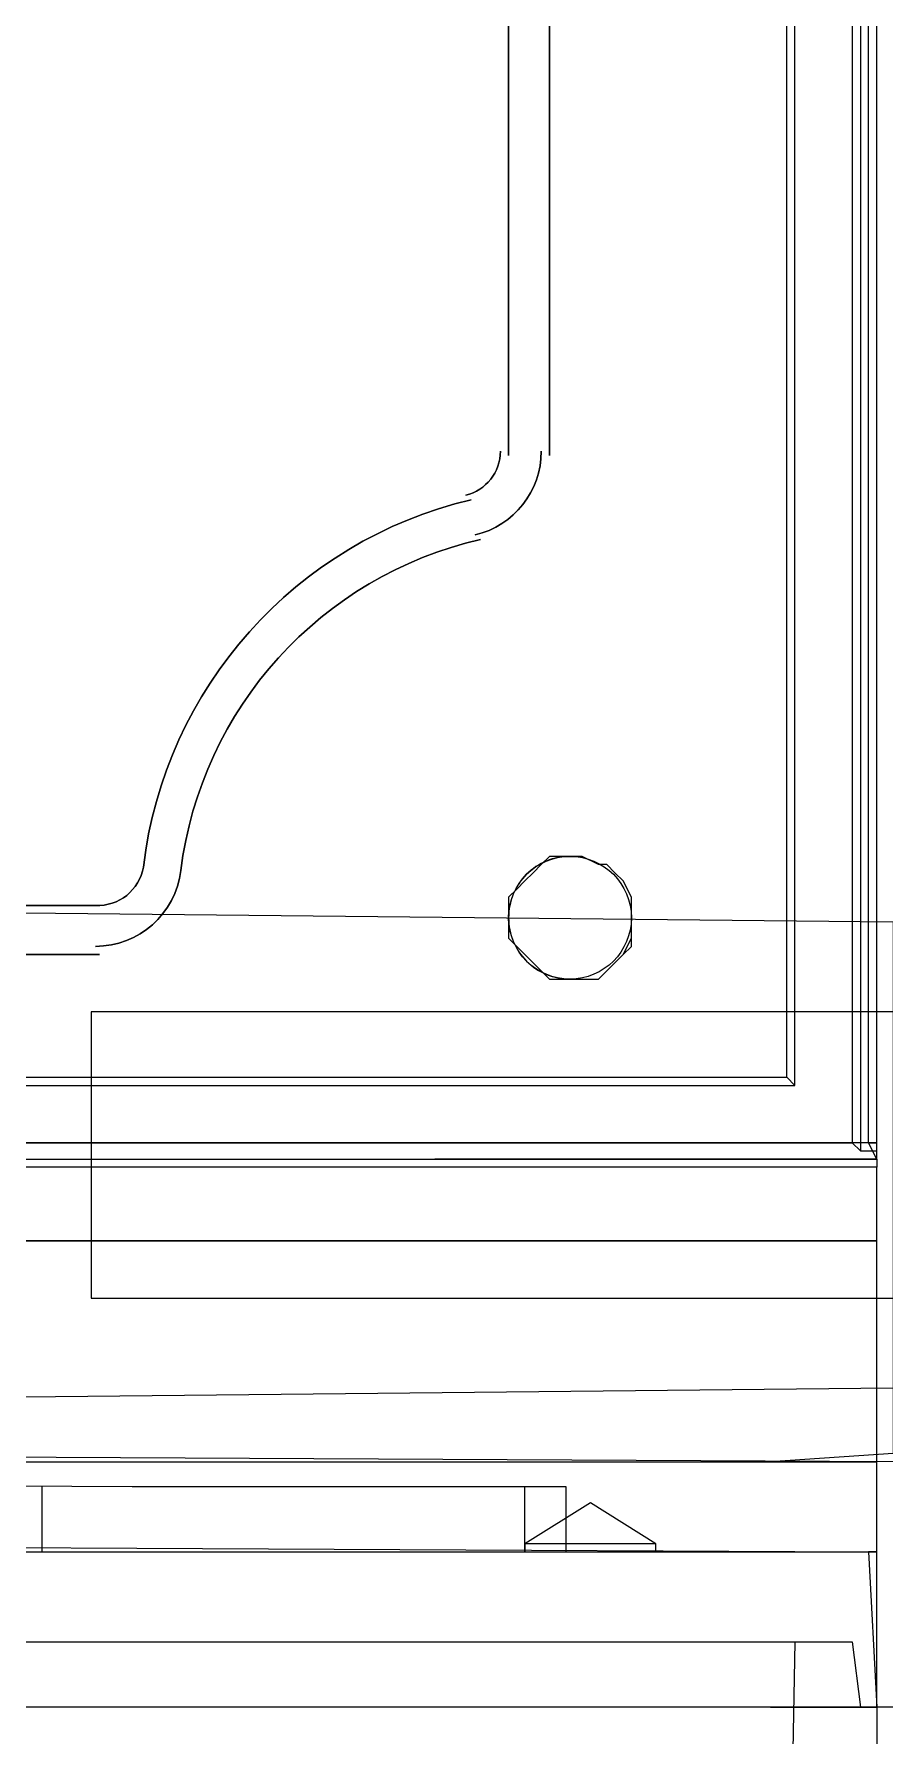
# Model space of a CAD drawing. Header units: millimetres. Extents: x 2788 to 2954, y 1337 to 1391.
# Drawn here: x 2903.413 to 2903.5231, y 1352.4476 to 1352.6677 of the extents above; entities that cross this region are included whole.
import ezdxf

# ---------------------------------------------------------------- set-up
doc = ezdxf.new("R2010")
doc.units = ezdxf.units.MM
doc.layers.add('PDF_0', color=7, linetype='Continuous')

msp = doc.modelspace()

# ---------------------------------------------------------------- linework, layer by layer
at = {"layer": 'PDF_0', "lineweight": 15}
for points in [[(2903.60563, 1354.52463), (2903.60563, 1352.4534), (2903.60563, 1352.45129), (2903.52202, 1352.45129), (2903.52202, 1352.4534), (2903.52202, 1352.51161), (2902.94944, 1352.51161), (2902.94944, 1352.45552), (2902.94944, 1352.45129), (2902.92721, 1352.45129), (2902.92721, 1352.45552), (2902.92721, 1352.66825)], [(2903.52096, 1352.52431), (2903.52096, 1353.20273)], [(2903.52202, 1352.5222), (2903.52096, 1352.52431), (2902.95155, 1352.52431)], [(2902.94944, 1352.4714), (2903.5199, 1352.4714), (2903.52202, 1352.4714)], [(2903.50826, 1352.45129), (2903.52202, 1352.45129), (2902.94944, 1352.45129), (2902.95155, 1352.45129), (2902.95261, 1352.45975), (2902.96108, 1352.45975), (2902.96214, 1352.40154)], [(2902.97801, 1352.40154), (2902.97801, 1352.45975), (2903.5072, 1352.45975), (2903.51884, 1352.45975), (2903.5199, 1352.45129)]]:
    msp.add_lwpolyline(points, dxfattribs=at)
for points in [[(2902.94944, 1352.5222), (2903.52202, 1352.5222), (2903.52202, 1353.20273), (2903.18969, 1353.20273), (2903.18969, 1353.42605), (2902.94944, 1353.42605)], [(2903.47439, 1352.61322), (2903.47439, 1353.20273)], [(2903.47968, 1352.61322), (2903.47968, 1353.20273)], [(2903.04046, 1352.55501), (2903.42147, 1352.55501)], [(2903.04046, 1352.54866), (2903.42147, 1352.54866)]]:
    msp.add_lwpolyline(points, close=True, dxfattribs=at)
at = {"layer": 'PDF_0', "lineweight": 0}
for points in [[(2903.51037, 1352.53278), (2903.51037, 1352.7942)], [(2903.31563, 1352.53278), (2903.51037, 1352.53278), (2903.51143, 1352.53172), (2903.51143, 1352.78785)], [(2903.51884, 1352.78362), (2903.51884, 1352.52431), (2903.5199, 1352.52326)], [(2903.5199, 1352.78362), (2903.5199, 1352.52326), (2903.52202, 1352.52326)], [(2903.48286, 1352.54548), (2903.48391, 1352.54548), (2903.48603, 1352.54548), (2903.48709, 1352.54654), (2903.48815, 1352.5476), (2903.48921, 1352.54866), (2903.49027, 1352.54972), (2903.49027, 1352.55183), (2903.49027, 1352.55289), (2903.49027, 1352.55501), (2903.49027, 1352.55607), (2903.48921, 1352.55818), (2903.48815, 1352.55924), (2903.48709, 1352.5603), (2903.48603, 1352.5603), (2903.48391, 1352.56136), (2903.48286, 1352.56136)], [(2903.48286, 1352.56136), (2903.48286, 1352.56136)], [(2903.48286, 1352.56136), (2903.48286, 1352.56136)], [(2903.31987, 1352.55501), (2903.52413, 1352.55289), (2903.52413, 1352.49256), (2903.31987, 1352.49045)], [(2903.48286, 1352.54548), (2903.48286, 1352.54548)], [(2903.48286, 1352.54548), (2903.48286, 1352.54548)], [(2903.52413, 1352.54125), (2903.42041, 1352.54125), (2903.42041, 1352.50421), (2903.52413, 1352.50421)], [(2903.31563, 1352.53172), (2903.51143, 1352.53172)], [(2903.31563, 1352.52431), (2903.51884, 1352.52431)], [(2903.52202, 1352.5222), (2903.46486, 1352.5222), (2903.52202, 1352.5222), (2903.52202, 1352.52114)], [(2903.52202, 1352.5222), (2903.52202, 1352.5222)], [(2903.52202, 1352.5222), (2903.52202, 1352.5222)], [(2903.31563, 1352.51161), (2903.52202, 1352.51161), (2903.52202, 1352.52114), (2903.3622, 1352.52114)], [(2903.52202, 1352.51161), (2903.52202, 1352.51161)], [(2903.52413, 1352.49256), (2903.52413, 1352.4841), (2903.50826, 1352.48304)], [(2903.31563, 1352.48304), (2903.52202, 1352.48304)], [(2903.3241, 1352.4841), (2903.5326, 1352.48304), (2903.55377, 1352.48304)], [(2902.98966, 1352.47351), (2902.98966, 1352.48198), (2902.99812, 1352.48198), (2903.03199, 1352.48198), (2903.04363, 1352.48198), (2903.4257, 1352.47986), (2903.43629, 1352.47986), (2903.47333, 1352.47986), (2903.4818, 1352.47986), (2903.4818, 1352.4714)], [(2903.41406, 1352.4714), (2903.41406, 1352.47986)], [(2903.49344, 1352.4714), (2903.49344, 1352.47245), (2903.47651, 1352.47245), (2903.47651, 1352.4714), (2903.47651, 1352.47986)], [(2903.49344, 1352.47245), (2903.48497, 1352.47775), (2903.47651, 1352.47245)], [(2903.31246, 1352.4714), (2903.51567, 1352.4714)], [(2903.31563, 1352.47245), (2903.5199, 1352.4714)], [(2903.52202, 1352.4714), (2903.52096, 1352.4714), (2903.52202, 1352.45129)], [(2903.51143, 1352.45975), (2903.51037, 1352.40366)]]:
    msp.add_lwpolyline(points, dxfattribs=at)
at = {"layer": 'PDF_0', "lineweight": 15}
for points in [[(2903.46885, 1352.60808, 0.347646), (2903.47333, 1352.61375, -0.347646)], [(2903.47007, 1352.60293, 0.347674), (2903.47862, 1352.61375, -0.347674)]]:
    msp.add_lwpolyline(points, format="xyb", close=True, dxfattribs=at)
for points in [[(2903.42715, 1352.55998, -0.314796), (2903.46953, 1352.60749, 0.314796), (2903.42715, 1352.55998, -0.379916), (2903.42094, 1352.55501, 0.379916), (2903.42715, 1352.55998)], [(2903.43198, 1352.55952, -0.37997), (2903.42094, 1352.54972, 0.37997), (2903.43198, 1352.55952, -0.314821), (2903.47075, 1352.60234, 0.314821), (2903.43198, 1352.55952)], [(2903.48233, 1352.56136, 0.414214), (2903.47439, 1352.55342, 0.414214), (2903.48233, 1352.54548)], [(2902.92721, 1350.59385), (2902.92721, 1350.38112), (2902.92721, 1350.37688), (2902.94944, 1350.37688), (2902.94944, 1350.38112), (2902.94944, 1350.43615), (2903.52202, 1350.43615), (2903.52202, 1350.379), (2903.52202, 1350.37688), (2903.60563, 1350.37688), (2903.60563, 1350.379), (2903.60563, 1352.44917), (2903.60563, 1352.45129), (2903.52202, 1352.45129), (2903.52202, 1352.44917), (2903.52202, 1352.3899), (2902.94944, 1352.3899), (2902.94944, 1352.44811), (2902.94944, 1352.45129), (2902.92721, 1352.45129), (2902.92721, 1352.44811), (2902.92721, 1352.23432, 0.3159), (2902.91875, 1352.22321)]]:
    msp.add_lwpolyline(points, format="xyb", dxfattribs=at)
at = {"layer": 'PDF_0', "lineweight": 0}
for points in [[(2903.49027, 1352.55289), (2903.49027, 1352.55501), (2903.49027, 1352.55607), (2903.48921, 1352.55818), (2903.48815, 1352.55924), (2903.48709, 1352.5603), (2903.48603, 1352.5603), (2903.48391, 1352.56136), (2903.48286, 1352.56136), (2903.4818, 1352.56136), (2903.47968, 1352.56136), (2903.47862, 1352.5603), (2903.47756, 1352.55924), (2903.47651, 1352.55818), (2903.47545, 1352.55712), (2903.47439, 1352.55607), (2903.47439, 1352.55395), (2903.47439, 1352.55289), (2903.47439, 1352.55077), (2903.47545, 1352.54972), (2903.47651, 1352.54866), (2903.47756, 1352.5476), (2903.47862, 1352.54654), (2903.47968, 1352.54548), (2903.4818, 1352.54548), (2903.48286, 1352.54548), (2903.48391, 1352.54548), (2903.48603, 1352.54548), (2903.48709, 1352.54654), (2903.48815, 1352.5476), (2903.48921, 1352.54866), (2903.49027, 1352.55077), (2903.49027, 1352.55183)], [(2903.49027, 1352.55289), (2903.49027, 1352.55501), (2903.49027, 1352.55607), (2903.48921, 1352.55818), (2903.48815, 1352.55924), (2903.48709, 1352.5603), (2903.48603, 1352.5603), (2903.48391, 1352.56136), (2903.48286, 1352.56136), (2903.4818, 1352.56136), (2903.47968, 1352.56136), (2903.47862, 1352.5603), (2903.47756, 1352.55924), (2903.47651, 1352.55818), (2903.47545, 1352.55712), (2903.47439, 1352.55607), (2903.47439, 1352.55395), (2903.47439, 1352.55289), (2903.47439, 1352.55077), (2903.47545, 1352.54972), (2903.47651, 1352.54866), (2903.47756, 1352.5476), (2903.47862, 1352.54654), (2903.47968, 1352.54548), (2903.4818, 1352.54548), (2903.48286, 1352.54548), (2903.48391, 1352.54548), (2903.48603, 1352.54548), (2903.48709, 1352.54654), (2903.48815, 1352.5476), (2903.48921, 1352.54866), (2903.49027, 1352.55077), (2903.49027, 1352.55183)], [(2903.52096, 1352.52431), (2903.52202, 1352.52431)]]:
    msp.add_lwpolyline(points, close=True, dxfattribs=at)
at = {"layer": 'PDF_0', "lineweight": 15}
msp.add_circle((2903.48233, 1352.55342), 0.00794, dxfattribs=at)

doc.saveas('drawing.dxf')
